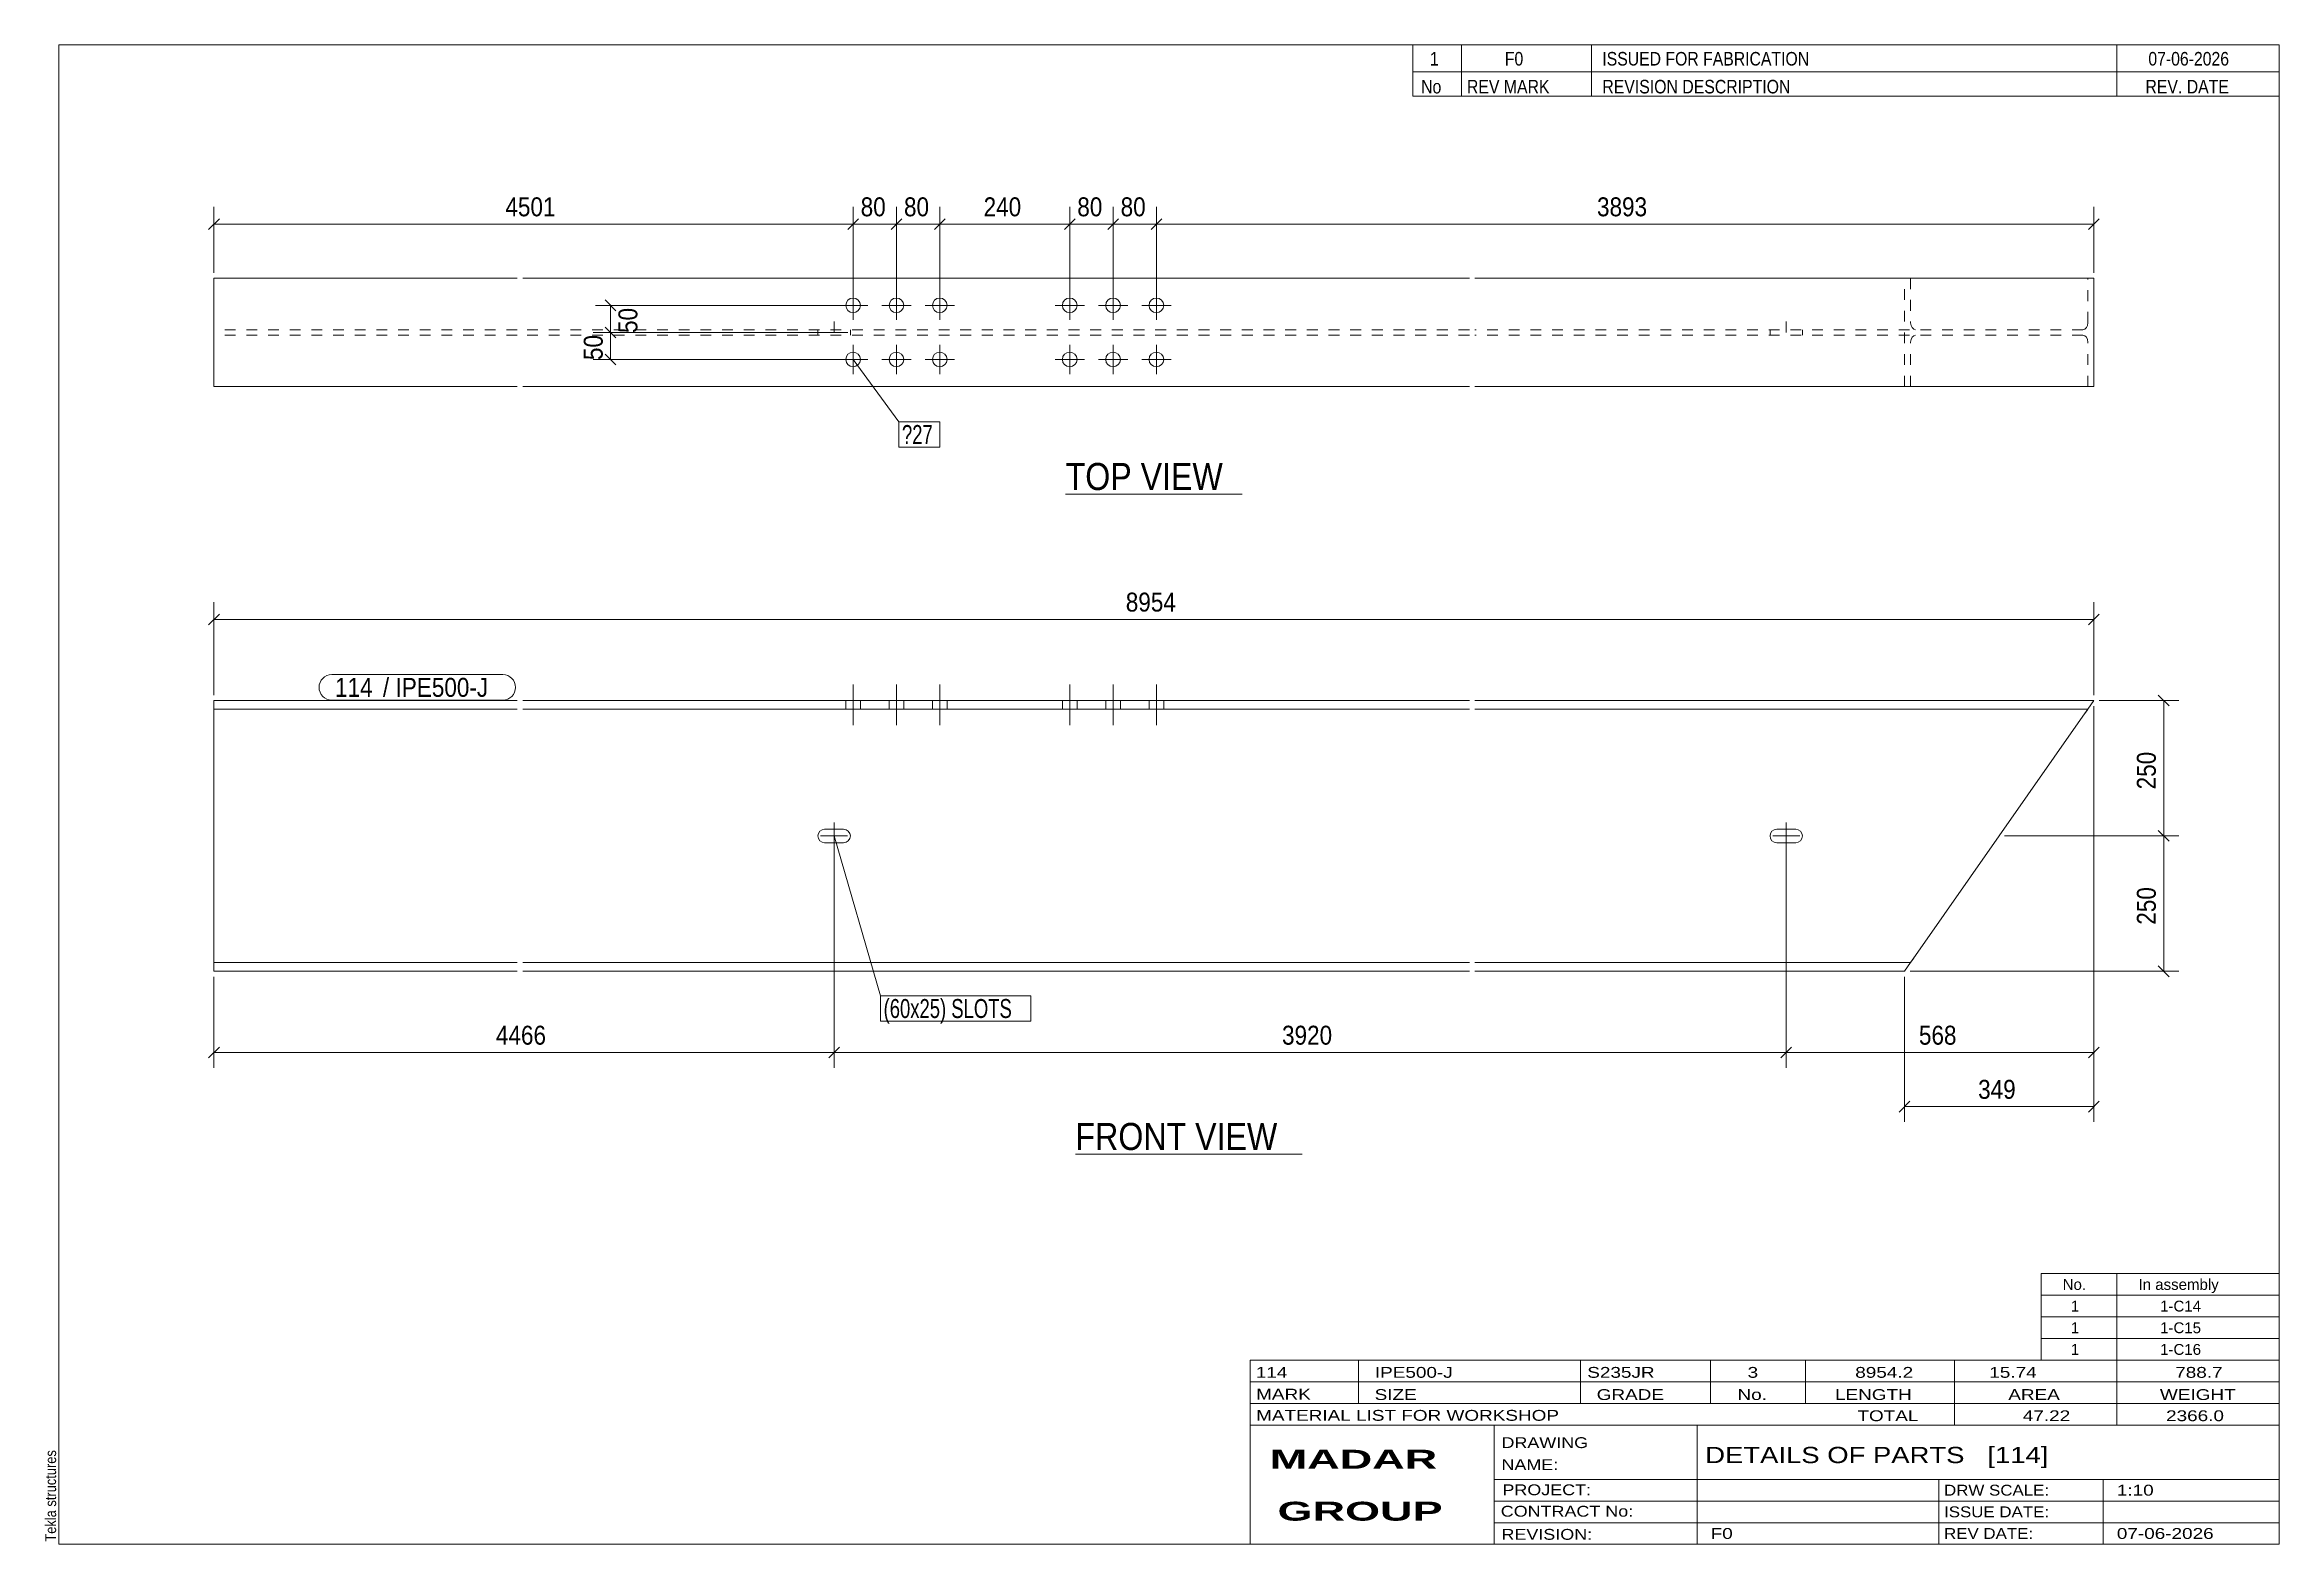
# Model space of a CAD drawing. Header units: millimetres. Extents: x 2 to 415, y 5 to 282.
import ezdxf

# ---------------------------------------------------------------- set-up
doc = ezdxf.new("R2010")
doc.units = ezdxf.units.MM
doc.linetypes.add('XKITLINE00', pattern=[0])
doc.linetypes.add('XKITLINE02', pattern=[4, 2, -2])
for name, color, linetype, lineweight in [('Bolt', 3, 'Continuous', 0), ('BoltMark', 7, 'Continuous', 0), ('Dimensions', 7, 'Continuous', 0), ('DrawingSheet', 5, 'Continuous', 0), ('OtherObjectType', 7, 'Continuous', 0), ('Part', 2, 'Continuous', 0), ('PartMark', 7, 'Continuous', 0)]:
    doc.layers.add(name, color=color, linetype=linetype, lineweight=lineweight)
doc.styles.add('ARIAL', font='ARIAL.TTF')
doc.styles.add('ARIAL_BOLD', font='ARIALBD.TTF')
doc.styles.add('ARIAL_NARROW', font='ARIALN.TTF')

# ---------------------------------------------------------------- blocks, each defined once
blk = doc.blocks.new('*A1')
at = {"layer": 'Bolt', "color": 3, "linetype": 'XKITLINE00', "lineweight": 0}
for p, q in [((151.66, 156.29), (151.66, 163.79)), ((151.66, 156.29), (151.66, 163.79)), ((159.66, 156.29), (159.66, 163.79)), ((159.66, 156.29), (159.66, 163.79)), ((167.66, 156.29), (167.66, 163.79)), ((167.66, 156.29), (167.66, 163.79)), ((191.66, 156.29), (191.66, 163.79)), ((191.66, 156.29), (191.66, 163.79)), ((199.66, 156.29), (199.66, 163.79)), ((199.66, 156.29), (199.66, 163.79)), ((207.66, 156.29), (207.66, 163.79)), ((207.66, 156.29), (207.66, 163.79)), ((150.31, 160.84), (150.31, 159.24)), ((150.31, 160.84), (150.31, 159.24)), ((153.01, 160.84), (153.01, 159.24)), ((153.01, 160.84), (153.01, 159.24)), ((158.31, 160.84), (158.31, 159.24)), ((158.31, 160.84), (158.31, 159.24)), ((161.01, 160.84), (161.01, 159.24)), ((161.01, 160.84), (161.01, 159.24)), ((166.31, 160.84), (166.31, 159.24)), ((166.31, 160.84), (166.31, 159.24)), ((169.01, 160.84), (169.01, 159.24)), ((169.01, 160.84), (169.01, 159.24)), ((190.31, 160.84), (190.31, 159.24)), ((190.31, 160.84), (190.31, 159.24)), ((193.01, 160.84), (193.01, 159.24)), ((193.01, 160.84), (193.01, 159.24)), ((198.31, 160.84), (198.31, 159.24)), ((198.31, 160.84), (198.31, 159.24)), ((201.01, 160.84), (201.01, 159.24)), ((201.01, 160.84), (201.01, 159.24)), ((206.31, 160.84), (206.31, 159.24)), ((206.31, 160.84), (206.31, 159.24)), ((209.01, 160.84), (209.01, 159.24)), ((209.01, 160.84), (209.01, 159.24))]:
    blk.add_line(p, q, dxfattribs=at)
blk = doc.blocks.new('*A2')
at = {"layer": 'Bolt', "color": 3, "linetype": 'XKITLINE00', "lineweight": 0}
for p, q in [((145.25, 136.32), (145.15, 135.84)), ((145.52, 136.73), (145.25, 136.32)), ((145.92, 137), (145.52, 136.73)), ((146.4, 137.09), (145.92, 137)), ((149.9, 137.09), (146.4, 137.09)), ((148.15, 133.34), (148.15, 138.34)), ((150.38, 137), (149.9, 137.09)), ((150.78, 136.73), (150.38, 137)), ((151.05, 136.32), (150.78, 136.73)), ((151.15, 135.84), (151.05, 136.32)), ((321.05, 136.32), (320.96, 135.84)), ((321.32, 136.73), (321.05, 136.32)), ((321.73, 137), (321.32, 136.73)), ((322.21, 137.09), (321.73, 137)), ((325.71, 137.09), (322.21, 137.09)), ((323.96, 133.34), (323.96, 138.34)), ((326.19, 137), (325.71, 137.09)), ((326.59, 136.73), (326.19, 137)), ((326.86, 136.32), (326.59, 136.73)), ((326.96, 135.84), (326.86, 136.32)), ((145.15, 135.84), (145.15, 135.84)), ((145.15, 135.84), (145.25, 135.37)), ((145.25, 135.37), (145.52, 134.96)), ((145.52, 134.96), (145.92, 134.69)), ((150.65, 135.84), (145.65, 135.84)), ((145.92, 134.69), (146.4, 134.59)), ((146.4, 134.59), (149.9, 134.59)), ((149.9, 134.59), (150.38, 134.69)), ((150.38, 134.69), (150.78, 134.96)), ((150.78, 134.96), (151.05, 135.37)), ((151.05, 135.37), (151.15, 135.84)), ((151.15, 135.84), (151.15, 135.84)), ((320.96, 135.84), (320.96, 135.84)), ((320.96, 135.84), (321.05, 135.37)), ((321.05, 135.37), (321.32, 134.96)), ((321.32, 134.96), (321.73, 134.69)), ((326.46, 135.84), (321.46, 135.84)), ((321.73, 134.69), (322.21, 134.59)), ((322.21, 134.59), (325.71, 134.59)), ((325.71, 134.59), (326.19, 134.69)), ((326.19, 134.69), (326.59, 134.96)), ((326.59, 134.96), (326.86, 135.37)), ((326.86, 135.37), (326.96, 135.84)), ((326.96, 135.84), (326.96, 135.84))]:
    blk.add_line(p, q, dxfattribs=at)
blk = doc.blocks.new('*A3')
at = {"layer": 'Part', "color": 2, "linetype": 'XKITLINE00', "lineweight": 0}
for p, q in [((33.65, 110.84), (33.65, 160.84)), ((33.65, 160.84), (89.65, 160.84)), ((89.65, 159.24), (33.65, 159.24)), ((90.65, 160.84), (265.46, 160.84)), ((265.46, 159.24), (90.65, 159.24)), ((266.46, 160.84), (380.76, 160.84)), ((379.64, 159.24), (266.46, 159.24)), ((378.73, 157.94), (347.84, 113.74)), ((379.64, 159.24), (378.73, 157.94)), ((380.76, 160.84), (379.64, 159.24)), ((33.65, 112.44), (89.65, 112.44)), ((90.65, 112.44), (265.46, 112.44)), ((266.46, 112.44), (346.93, 112.44)), ((346.93, 112.44), (345.81, 110.84)), ((347.84, 113.74), (346.93, 112.44)), ((89.65, 110.84), (33.65, 110.84)), ((265.46, 110.84), (90.65, 110.84)), ((345.81, 110.84), (266.46, 110.84))]:
    blk.add_line(p, q, dxfattribs=at)
at = {"layer": 'Part', "color": 7, "linetype": 'XKITLINE02', "lineweight": 0}
for p, q in [((379.57, 159.15), (378.73, 157.94)), ((346.93, 112.44), (347.49, 113.25))]:
    blk.add_line(p, q, dxfattribs=at)
blk = doc.blocks.new('*A4')
at = {"layer": 'Bolt', "color": 3, "linetype": 'XKITLINE00', "lineweight": 0}
for p, q in [((151.66, 236.55), (151.66, 231.15)), ((159.66, 236.55), (159.66, 231.15)), ((167.66, 236.55), (167.66, 231.15)), ((191.66, 236.55), (191.66, 231.15)), ((199.66, 236.55), (199.66, 231.15)), ((207.66, 236.55), (207.66, 231.15)), ((148.96, 233.85), (154.36, 233.85)), ((156.96, 233.85), (162.36, 233.85)), ((164.96, 233.85), (170.36, 233.85)), ((188.96, 233.85), (194.36, 233.85)), ((196.96, 233.85), (202.36, 233.85)), ((204.96, 233.85), (210.36, 233.85)), ((148.96, 223.85), (154.36, 223.85)), ((151.66, 226.55), (151.66, 221.15)), ((156.96, 223.85), (162.36, 223.85)), ((159.66, 226.55), (159.66, 221.15)), ((164.96, 223.85), (170.36, 223.85)), ((167.66, 226.55), (167.66, 221.15)), ((188.96, 223.85), (194.36, 223.85)), ((191.66, 226.55), (191.66, 221.15)), ((196.96, 223.85), (202.36, 223.85)), ((199.66, 226.55), (199.66, 221.15)), ((204.96, 223.85), (210.36, 223.85)), ((207.66, 226.55), (207.66, 221.15))]:
    blk.add_line(p, q, dxfattribs=at)
for centre in [(151.66, 233.85), (159.66, 233.85), (167.66, 233.85), (191.66, 233.85), (199.66, 233.85), (207.66, 233.85), (151.66, 223.85), (159.66, 223.85), (167.66, 223.85), (191.66, 223.85), (199.66, 223.85), (207.66, 223.85)]:
    blk.add_circle(centre, 1.35, dxfattribs=at)
blk = doc.blocks.new('*A5')
at = {"layer": 'Bolt', "color": 3, "linetype": 'XKITLINE02', "lineweight": 0}
for p, q in [((145.15, 229.35), (145.15, 228.35)), ((148.15, 230.85), (148.15, 226.85)), ((151.15, 229.35), (151.15, 228.35)), ((320.96, 229.35), (320.96, 228.35)), ((323.96, 230.85), (323.96, 226.85)), ((326.96, 229.35), (326.96, 228.35))]:
    blk.add_line(p, q, dxfattribs=at)
blk = doc.blocks.new('*A6')
at = {"layer": 'Part', "color": 2, "linetype": 'XKITLINE00', "lineweight": 0}
for p, q in [((89.65, 238.85), (33.65, 238.85)), ((33.65, 218.85), (33.65, 238.85)), ((265.46, 238.85), (90.65, 238.85)), ((380.76, 238.85), (266.46, 238.85)), ((380.76, 218.85), (380.76, 238.85)), ((33.65, 218.85), (89.65, 218.85)), ((90.65, 218.85), (265.46, 218.85)), ((266.46, 218.85), (380.76, 218.85))]:
    blk.add_line(p, q, dxfattribs=at)
at = {"layer": 'Part', "color": 7, "linetype": 'XKITLINE02', "lineweight": 0}
for p, q in [((345.81, 218.85), (345.81, 238.85)), ((346.93, 238.85), (346.93, 230.65)), ((379.64, 230.65), (379.64, 238.85)), ((89.65, 229.35), (33.65, 229.35)), ((89.65, 228.35), (33.65, 228.35)), ((265.46, 229.35), (90.65, 229.35)), ((265.46, 228.35), (90.65, 228.35)), ((378.73, 229.35), (266.46, 229.35)), ((378.73, 228.35), (266.46, 228.35)), ((346.93, 230.65), (347, 230.15)), ((347, 227.55), (346.93, 227.05)), ((346.93, 218.85), (346.93, 227.05)), ((347, 230.15), (347.19, 229.73)), ((347.19, 227.97), (347, 227.55)), ((347.19, 229.73), (347.49, 229.45)), ((347.49, 228.25), (347.19, 227.97)), ((347.49, 229.45), (347.84, 229.35)), ((347.84, 228.35), (347.49, 228.25)), ((378.73, 229.35), (379.08, 229.45)), ((379.08, 228.25), (378.73, 228.35)), ((379.08, 229.45), (379.37, 229.73)), ((379.37, 227.97), (379.08, 228.25)), ((379.37, 229.73), (379.57, 230.15)), ((379.57, 227.55), (379.37, 227.97)), ((379.57, 230.15), (379.64, 230.65)), ((379.64, 227.05), (379.57, 227.55)), ((379.64, 218.85), (379.64, 227.05))]:
    blk.add_line(p, q, dxfattribs=at)
blk = doc.blocks.new('*A7')
at = {"layer": 'DrawingSheet', "color": 5, "linetype": 'XKITLINE00', "lineweight": 0}
for p, q in [((415, 282), (5, 282)), ((5, 282), (5, 5)), ((415, 5), (415, 282)), ((5, 5), (415, 5))]:
    blk.add_line(p, q, dxfattribs=at)
at = {"layer": 'DrawingSheet', "color": 5, "style": 'ARIAL', "width": 0.85}
blk.add_text('Tekla structures', height=2, rotation=90, dxfattribs=at).set_placement((4.5, 5.5))
blk = doc.blocks.new('*A8')
at = {"layer": 'OtherObjectType', "color": 7, "linetype": 'XKITLINE00', "lineweight": 0}
for p, q in [((371, 55), (415, 55)), ((371, 51), (371, 55)), ((385, 51), (385, 55)), ((415, 51), (415, 55)), ((371, 51), (415, 51)), ((371, 47), (371, 51)), ((385, 47), (385, 51)), ((415, 47), (415, 51)), ((371, 47), (415, 47)), ((371, 43), (371, 47)), ((385, 43), (385, 47)), ((415, 43), (415, 47)), ((371, 43), (415, 43)), ((371, 39), (371, 43)), ((385, 39), (385, 43)), ((415, 39), (415, 43)), ((371, 39), (415, 39))]:
    blk.add_line(p, q, dxfattribs=at)
at = {"layer": 'OtherObjectType', "color": 7, "style": 'ARIAL_NARROW', "width": 1.211571}
for s, p in [('No.', (375, 52)), ('In assembly', (389, 52)), ('1', (376.5, 48)), ('1-C14', (392.99, 48)), ('1', (376.5, 44)), ('1-C15', (392.99, 44)), ('1', (376.5, 40)), ('1-C16', (392.99, 40))]:
    blk.add_text(s, height=2, dxfattribs=at).set_placement(p)
blk = doc.blocks.new('*A9')
at = {"layer": 'OtherObjectType', "color": 7, "linetype": 'XKITLINE00', "lineweight": 0}
for p, q in [((255, 282), (415, 282)), ((415, 282), (255, 282)), ((255, 282), (255, 277)), ((264, 282), (264, 277)), ((288, 282), (288, 277)), ((385, 282), (385, 277)), ((415, 282), (415, 277)), ((255, 277), (415, 277)), ((255, 277), (255, 272.5)), ((255, 277), (415, 277)), ((264, 277), (264, 272.5)), ((288, 277), (288, 272.5)), ((385, 277), (385, 272.5)), ((415, 277), (415, 272.5)), ((415, 272.5), (255, 272.5))]:
    blk.add_line(p, q, dxfattribs=at)
at = {"layer": 'OtherObjectType', "color": 7, "style": 'ARIAL_NARROW'}
for s, width, p in [('1', 1.017001, (258.16, 278.15)), ('F0', 1.017001, (272, 278.15)), ('ISSUED FOR FABRICATION', 1.017001, (290, 278.15)), ('07-06-2026', 1.017001, (390.82, 278.15)), ('No', 1.02, (256.54, 273)), ('REV MARK', 1.02, (265, 273)), ('REVISION DESCRIPTION', 1.02, (290, 273)), ('REV. DATE', 1.02, (390.28, 273))]:
    blk.add_text(s, height=2.5, dxfattribs=dict(at, width=width)).set_placement(p)
blk = doc.blocks.new('*A10')
at = {"layer": 'OtherObjectType', "color": 7, "linetype": 'XKITLINE00', "lineweight": 0}
for p, q in [((225, 39), (415, 39)), ((225, 39), (225, 35)), ((225, 39), (415, 39)), ((245, 35), (245, 39)), ((286, 35), (286, 39)), ((310, 35), (310, 39)), ((327.5, 35), (327.5, 39)), ((355, 35), (355, 39)), ((385, 35), (385, 39)), ((415, 35), (415, 39)), ((225, 35), (415, 35)), ((225, 35), (225, 5)), ((225, 35), (415, 35)), ((245, 31), (245, 35)), ((286, 31), (286, 35)), ((310, 31), (310, 35)), ((327.5, 31), (327.5, 35)), ((355, 31), (355, 35)), ((385, 31), (385, 35)), ((415, 31), (415, 35)), ((225, 31), (415, 31)), ((355, 27), (355, 31)), ((385, 27), (385, 31)), ((415, 27), (415, 31)), ((225, 27), (415, 27)), ((270, 21), (270, 27)), ((307.5, 17), (307.5, 27)), ((415, 21), (415, 27)), ((270, 21), (270, 5)), ((415, 17), (415, 21)), ((270, 17), (415, 17)), ((307.5, 5), (307.5, 17)), ((352.16, 13), (352.16, 17)), ((382.5, 5), (382.5, 17)), ((415, 13), (415, 17)), ((270, 13), (415, 13)), ((352.16, 5), (352.16, 13)), ((415, 9), (415, 13)), ((270, 9), (415, 9)), ((415, 5), (415, 9)), ((225, 5), (415, 5)), ((262.5, 5), (415, 5))]:
    blk.add_line(p, q, dxfattribs=at)
at = {"layer": 'OtherObjectType', "color": 7, "style": 'ARIAL_NARROW'}
for s, height, width, p in [('114', 2, 1.525501, (226.01, 35.76)), ('IPE500-J', 2, 1.525501, (248, 35.76)), ('S235JR', 2, 1.525501, (287.22, 35.76)), ('3', 2, 1.525501, (316.82, 35.76)), ('8954.2', 2, 1.525501, (336.7, 35.76)), ('15.74', 2, 1.525501, (361.45, 35.76)), ('788.7', 2, 1.525501, (395.78, 35.76)), ('MARK', 2, 1.525501, (226.08, 31.73)), ('SIZE', 2, 1.525501, (247.96, 31.66)), ('GRADE', 2, 1.525501, (288.96, 31.66)), ('No.', 2, 1.525501, (314.96, 31.66)), ('LENGTH', 2, 1.525501, (332.96, 31.66)), ('AREA', 2, 1.525501, (364.96, 31.66)), ('WEIGHT', 2, 1.525501, (392.96, 31.66)), ('MATERIAL LIST FOR WORKSHOP', 2, 1.525501, (226.08, 27.82)), ('TOTAL', 2, 1.525501, (337.1, 27.75)), ('47.22', 2, 1.525501, (367.64, 27.75)), ('2366.0', 2, 1.525501, (394.09, 27.75)), ('DRAWING', 2, 1.445, (271.38, 22.78)), ('NAME:', 2, 1.445, (271.38, 18.72)), ('DETAILS OF PARTS   [114]', 3, 1.474651, (309, 20)), ('PROJECT:', 2, 1.445, (271.55, 14.07)), ('DRW SCALE:', 2, 1.36, (353.1, 14)), ('1:10', 2, 1.525501, (385, 14)), ('CONTRACT No:', 2, 1.445, (271.25, 10.11)), ('ISSUE DATE:', 2, 1.36, (353.1, 10)), ('REVISION:', 2, 1.445, (271.38, 5.84)), ('F0', 2, 1.525501, (310, 6)), ('REV DATE:', 2, 1.36, (353.1, 6)), ('07-06-2026', 2, 1.525501, (385, 6))]:
    blk.add_text(s, height=height, dxfattribs=dict(at, width=width)).set_placement(p)
at = {"layer": 'OtherObjectType', "color": 1, "style": 'ARIAL_BOLD', "width": 1.7}
for s, p in [('MADAR ', (228.58, 18.97)), ('GROUP', (230.03, 9.37))]:
    blk.add_text(s, height=3.5, dxfattribs=at).set_placement(p)
blk = doc.blocks.new('*A11')
at = {"layer": 'Dimensions', "color": 7, "linetype": 'XKITLINE00', "lineweight": 0}
for p, q in [((392.66, 136.83), (394.64, 134.85)), ((364.28, 135.84), (396.45, 135.84)), ((393.65, 110.84), (393.65, 135.84)), ((392.66, 111.83), (394.64, 109.85)), ((346.81, 110.84), (396.45, 110.84))]:
    blk.add_line(p, q, dxfattribs=at)
at = {"layer": 'Dimensions', "color": 3}
for p in [(393.65, 135.84), (393.65, 110.84)]:
    blk.add_point(p, dxfattribs=at)
at = {"layer": 'Dimensions', "color": 3, "style": 'ARIAL', "width": 0.85}
blk.add_text('250', height=3.5, rotation=90.0002, dxfattribs=at).set_placement((392.2, 119.45))
blk = doc.blocks.new('*A12')
at = {"layer": 'Dimensions', "color": 7, "linetype": 'XKITLINE00', "lineweight": 0}
for p, q in [((392.66, 161.83), (394.64, 159.85)), ((381.76, 160.84), (396.45, 160.84)), ((393.65, 135.84), (393.65, 160.84)), ((392.66, 136.83), (394.64, 134.85)), ((364.28, 135.84), (396.45, 135.84))]:
    blk.add_line(p, q, dxfattribs=at)
at = {"layer": 'Dimensions', "color": 3}
for p in [(393.65, 160.84), (393.65, 135.84)]:
    blk.add_point(p, dxfattribs=at)
at = {"layer": 'Dimensions', "color": 3, "style": 'ARIAL', "width": 0.85}
blk.add_text('250', height=3.5, rotation=90.0002, dxfattribs=at).set_placement((392.2, 144.45))
blk = doc.blocks.new('*A13')
at = {"layer": 'Dimensions', "color": 7, "linetype": 'XKITLINE00', "lineweight": 0}
for p, q in [((33.65, 161.84), (33.65, 179.04)), ((380.76, 161.84), (380.76, 179.04)), ((34.64, 176.83), (32.66, 174.85)), ((33.65, 175.84), (380.76, 175.84)), ((381.75, 176.83), (379.77, 174.85))]:
    blk.add_line(p, q, dxfattribs=at)
at = {"layer": 'Dimensions', "color": 3}
for p in [(33.65, 175.84), (380.76, 175.84)]:
    blk.add_point(p, dxfattribs=at)
at = {"layer": 'Dimensions', "color": 3, "style": 'ARIAL', "width": 0.85}
blk.add_text('8954', height=3.5, dxfattribs=at).set_placement((202.01, 177.29))
blk = doc.blocks.new('*A14')
at = {"layer": 'Dimensions', "color": 7, "linetype": 'XKITLINE00', "lineweight": 0}
for p, q in [((380.76, 159.84), (380.76, 83.04)), ((345.81, 109.84), (345.81, 83.04)), ((346.8, 86.83), (344.82, 84.85)), ((381.75, 86.83), (379.77, 84.85)), ((345.81, 85.84), (380.76, 85.84))]:
    blk.add_line(p, q, dxfattribs=at)
at = {"layer": 'Dimensions', "color": 3}
for p in [(345.81, 85.84), (380.76, 85.84)]:
    blk.add_point(p, dxfattribs=at)
at = {"layer": 'Dimensions', "color": 3, "style": 'ARIAL', "width": 0.85}
blk.add_text('349', height=3.5, dxfattribs=at).set_placement((359.39, 87.29))
blk = doc.blocks.new('*A15')
at = {"layer": 'Dimensions', "color": 7, "linetype": 'XKITLINE00', "lineweight": 0}
for p, q in [((148.15, 134.84), (148.15, 93.04)), ((33.65, 109.84), (33.65, 93.04)), ((34.64, 96.83), (32.66, 94.85)), ((33.65, 95.84), (148.15, 95.84)), ((149.14, 96.83), (147.16, 94.85))]:
    blk.add_line(p, q, dxfattribs=at)
at = {"layer": 'Dimensions', "color": 3}
for p in [(33.65, 95.84), (148.15, 95.84)]:
    blk.add_point(p, dxfattribs=at)
at = {"layer": 'Dimensions', "color": 3, "style": 'ARIAL', "width": 0.85}
blk.add_text('4466', height=3.5, dxfattribs=at).set_placement((85.71, 97.29))
blk = doc.blocks.new('*A16')
at = {"layer": 'Dimensions', "color": 7, "linetype": 'XKITLINE00', "lineweight": 0}
for p, q in [((148.15, 134.84), (148.15, 93.04)), ((323.96, 134.84), (323.96, 93.04)), ((149.14, 96.83), (147.16, 94.85)), ((148.15, 95.84), (323.96, 95.84)), ((324.95, 96.83), (322.97, 94.85))]:
    blk.add_line(p, q, dxfattribs=at)
at = {"layer": 'Dimensions', "color": 3}
for p in [(148.15, 95.84), (323.96, 95.84)]:
    blk.add_point(p, dxfattribs=at)
at = {"layer": 'Dimensions', "color": 3, "style": 'ARIAL', "width": 0.85}
blk.add_text('3920', height=3.5, dxfattribs=at).set_placement((230.86, 97.29))
blk = doc.blocks.new('*A17')
at = {"layer": 'Dimensions', "color": 7, "linetype": 'XKITLINE00', "lineweight": 0}
for p, q in [((380.76, 159.84), (380.76, 93.04)), ((323.96, 134.84), (323.96, 93.04)), ((324.95, 96.83), (322.97, 94.85)), ((323.96, 95.84), (380.76, 95.84)), ((381.75, 96.83), (379.77, 94.85))]:
    blk.add_line(p, q, dxfattribs=at)
at = {"layer": 'Dimensions', "color": 3}
for p in [(323.96, 95.84), (380.76, 95.84)]:
    blk.add_point(p, dxfattribs=at)
at = {"layer": 'Dimensions', "color": 3, "style": 'ARIAL', "width": 0.85}
blk.add_text('568', height=3.5, dxfattribs=at).set_placement((348.46, 97.29))
blk = doc.blocks.new('*A18')
at = {"layer": 'BoltMark', "color": 7, "linetype": 'XKITLINE00', "lineweight": 0}
for p, q in [((148.15, 135.84), (156.69, 106.32)), ((156.69, 106.32), (184.48, 106.32)), ((156.69, 101.62), (156.69, 106.32)), ((184.48, 101.62), (184.48, 106.32)), ((156.69, 101.62), (184.48, 101.62))]:
    blk.add_line(p, q, dxfattribs=at)
at = {"layer": 'BoltMark', "color": 3, "style": 'ARIAL_NARROW', "width": 0.85}
blk.add_text('(60x25) SLOTS', height=3.5, dxfattribs=at).set_placement((157.29, 102.22))
blk = doc.blocks.new('*A19')
at = {"layer": 'PartMark', "color": 7, "linetype": 'XKITLINE00', "lineweight": 0}
for p, q in [((55.4, 165.64), (86.99, 165.64)), ((55.4, 160.94), (86.99, 160.94))]:
    blk.add_line(p, q, dxfattribs=at)
for centre, start, end in [((55.4, 163.29), 90, 270), ((86.99, 163.29), 270, 90)]:
    blk.add_arc(centre, 2.35, start, end, dxfattribs=at)
at = {"layer": 'PartMark', "color": 1, "style": 'ARIAL', "width": 0.85}
blk.add_text('114', height=3.5, dxfattribs=at).set_placement((56, 161.54))
at = {"layer": 'PartMark', "color": 3, "style": 'ARIAL', "width": 0.85}
for s, p in [('/', (64.84, 161.54)), ('IPE500-J', (67.18, 161.54))]:
    blk.add_text(s, height=3.5, dxfattribs=at).set_placement(p)
blk = doc.blocks.new('*A20')
at = {"layer": 'OtherObjectType', "color": 7, "linetype": 'XKITLINE00', "lineweight": 0}
blk.add_line((192.72, 77.09), (234.58, 77.09), dxfattribs=at)
at = {"layer": 'OtherObjectType', "color": 3, "style": 'ARIAL', "width": 0.85}
blk.add_text('FRONT VIEW', height=5, dxfattribs=at).set_placement((192.72, 77.84))
blk = doc.blocks.new('*A21')
at = {"layer": 'Dimensions', "color": 7, "linetype": 'XKITLINE00', "lineweight": 0}
for p, q in [((150.66, 228.85), (103.68, 228.85)), ((105.89, 229.84), (107.87, 227.86)), ((106.88, 223.85), (106.88, 228.85)), ((150.66, 223.85), (103.68, 223.85)), ((105.89, 224.84), (107.87, 222.86))]:
    blk.add_line(p, q, dxfattribs=at)
at = {"layer": 'Dimensions', "color": 3}
for p in [(106.88, 228.85), (106.88, 223.85)]:
    blk.add_point(p, dxfattribs=at)
at = {"layer": 'Dimensions', "color": 3, "style": 'ARIAL', "width": 0.85}
blk.add_text('50', height=3.5, rotation=90.0002, dxfattribs=at).set_placement((105.43, 223.75))
blk = doc.blocks.new('*A22')
at = {"layer": 'Dimensions', "color": 7, "linetype": 'XKITLINE00', "lineweight": 0}
for p, q in [((150.66, 233.85), (104.08, 233.85)), ((105.89, 234.84), (107.87, 232.86)), ((106.88, 228.85), (106.88, 233.85)), ((150.66, 228.85), (104.08, 228.85)), ((105.89, 229.84), (107.87, 227.86))]:
    blk.add_line(p, q, dxfattribs=at)
at = {"layer": 'Dimensions', "color": 3}
for p in [(106.88, 233.85), (106.88, 228.85)]:
    blk.add_point(p, dxfattribs=at)
at = {"layer": 'Dimensions', "color": 3, "style": 'ARIAL', "width": 0.85}
blk.add_text('50', height=3.5, rotation=90.0002, dxfattribs=at).set_placement((111.83, 228.75))
blk = doc.blocks.new('*A23')
at = {"layer": 'Dimensions', "color": 7, "linetype": 'XKITLINE00', "lineweight": 0}
for p, q in [((33.65, 239.85), (33.65, 252.05)), ((151.66, 234.85), (151.66, 252.05)), ((34.64, 249.84), (32.66, 247.86)), ((33.65, 248.85), (151.66, 248.85)), ((152.65, 249.84), (150.67, 247.86))]:
    blk.add_line(p, q, dxfattribs=at)
at = {"layer": 'Dimensions', "color": 3}
for p in [(33.65, 248.85), (151.66, 248.85)]:
    blk.add_point(p, dxfattribs=at)
at = {"layer": 'Dimensions', "color": 3, "style": 'ARIAL', "width": 0.85}
blk.add_text('4501', height=3.5, dxfattribs=at).set_placement((87.46, 250.3))
blk = doc.blocks.new('*A24')
at = {"layer": 'Dimensions', "color": 7, "linetype": 'XKITLINE00', "lineweight": 0}
for p, q in [((151.66, 234.85), (151.66, 252.05)), ((159.66, 234.85), (159.66, 252.05)), ((152.65, 249.84), (150.67, 247.86)), ((151.66, 248.85), (159.66, 248.85)), ((160.65, 249.84), (158.67, 247.86))]:
    blk.add_line(p, q, dxfattribs=at)
at = {"layer": 'Dimensions', "color": 3}
for p in [(151.66, 248.85), (159.66, 248.85)]:
    blk.add_point(p, dxfattribs=at)
at = {"layer": 'Dimensions', "color": 3, "style": 'ARIAL', "width": 0.85}
blk.add_text('80', height=3.5, dxfattribs=at).set_placement((153.06, 250.3))
blk = doc.blocks.new('*A25')
at = {"layer": 'Dimensions', "color": 7, "linetype": 'XKITLINE00', "lineweight": 0}
for p, q in [((159.66, 234.85), (159.66, 252.05)), ((167.66, 234.85), (167.66, 252.05)), ((160.65, 249.84), (158.67, 247.86)), ((159.66, 248.85), (167.66, 248.85)), ((168.65, 249.84), (166.67, 247.86))]:
    blk.add_line(p, q, dxfattribs=at)
at = {"layer": 'Dimensions', "color": 3}
for p in [(159.66, 248.85), (167.66, 248.85)]:
    blk.add_point(p, dxfattribs=at)
at = {"layer": 'Dimensions', "color": 3, "style": 'ARIAL', "width": 0.85}
blk.add_text('80', height=3.5, dxfattribs=at).set_placement((161.06, 250.3))
blk = doc.blocks.new('*A26')
at = {"layer": 'Dimensions', "color": 7, "linetype": 'XKITLINE00', "lineweight": 0}
for p, q in [((167.66, 234.85), (167.66, 252.05)), ((191.66, 234.85), (191.66, 252.05)), ((168.65, 249.84), (166.67, 247.86)), ((167.66, 248.85), (191.66, 248.85)), ((192.65, 249.84), (190.67, 247.86))]:
    blk.add_line(p, q, dxfattribs=at)
at = {"layer": 'Dimensions', "color": 3}
for p in [(167.66, 248.85), (191.66, 248.85)]:
    blk.add_point(p, dxfattribs=at)
at = {"layer": 'Dimensions', "color": 3, "style": 'ARIAL', "width": 0.85}
blk.add_text('240', height=3.5, dxfattribs=at).set_placement((175.76, 250.3))
blk = doc.blocks.new('*A27')
at = {"layer": 'Dimensions', "color": 7, "linetype": 'XKITLINE00', "lineweight": 0}
for p, q in [((191.66, 234.85), (191.66, 252.05)), ((199.66, 234.85), (199.66, 252.05)), ((192.65, 249.84), (190.67, 247.86)), ((191.66, 248.85), (199.66, 248.85)), ((200.65, 249.84), (198.67, 247.86))]:
    blk.add_line(p, q, dxfattribs=at)
at = {"layer": 'Dimensions', "color": 3}
for p in [(191.66, 248.85), (199.66, 248.85)]:
    blk.add_point(p, dxfattribs=at)
at = {"layer": 'Dimensions', "color": 3, "style": 'ARIAL', "width": 0.85}
blk.add_text('80', height=3.5, dxfattribs=at).set_placement((193.06, 250.3))
blk = doc.blocks.new('*A28')
at = {"layer": 'Dimensions', "color": 7, "linetype": 'XKITLINE00', "lineweight": 0}
for p, q in [((199.66, 234.85), (199.66, 252.05)), ((207.66, 234.85), (207.66, 252.05)), ((200.65, 249.84), (198.67, 247.86)), ((199.66, 248.85), (207.66, 248.85)), ((208.65, 249.84), (206.67, 247.86))]:
    blk.add_line(p, q, dxfattribs=at)
at = {"layer": 'Dimensions', "color": 3}
for p in [(199.66, 248.85), (207.66, 248.85)]:
    blk.add_point(p, dxfattribs=at)
at = {"layer": 'Dimensions', "color": 3, "style": 'ARIAL', "width": 0.85}
blk.add_text('80', height=3.5, dxfattribs=at).set_placement((201.06, 250.3))
blk = doc.blocks.new('*A29')
at = {"layer": 'Dimensions', "color": 7, "linetype": 'XKITLINE00', "lineweight": 0}
for p, q in [((207.66, 234.85), (207.66, 252.05)), ((380.76, 239.85), (380.76, 252.05)), ((208.65, 249.84), (206.67, 247.86)), ((207.66, 248.85), (380.76, 248.85)), ((381.75, 249.84), (379.77, 247.86))]:
    blk.add_line(p, q, dxfattribs=at)
at = {"layer": 'Dimensions', "color": 3}
for p in [(207.66, 248.85), (380.76, 248.85)]:
    blk.add_point(p, dxfattribs=at)
at = {"layer": 'Dimensions', "color": 3, "style": 'ARIAL', "width": 0.85}
blk.add_text('3893', height=3.5, dxfattribs=at).set_placement((289.02, 250.3))
blk = doc.blocks.new('*A30')
at = {"layer": 'BoltMark', "color": 7, "linetype": 'XKITLINE00', "lineweight": 0}
for p, q in [((151.66, 223.85), (160.08, 212.34)), ((160.08, 212.34), (167.67, 212.34)), ((160.08, 207.64), (160.08, 212.34)), ((167.67, 207.64), (167.67, 212.34)), ((160.08, 207.64), (167.67, 207.64))]:
    blk.add_line(p, q, dxfattribs=at)
at = {"layer": 'BoltMark', "color": 3, "style": 'ARIAL_NARROW', "width": 0.85}
blk.add_text('?27', height=3.5, dxfattribs=at).set_placement((160.68, 208.24))
blk = doc.blocks.new('*A31')
at = {"layer": 'OtherObjectType', "color": 7, "linetype": 'XKITLINE00', "lineweight": 0}
blk.add_line((190.9, 198.99), (223.5, 198.99), dxfattribs=at)
at = {"layer": 'OtherObjectType', "color": 3, "style": 'ARIAL', "width": 0.85}
blk.add_text('TOP VIEW', height=5, dxfattribs=at).set_placement((190.9, 199.74))

msp = doc.modelspace()

# ---------------------------------------------------------------- block references
at = {"lineweight": 0}
for name in ['*A7', '*A9', '*A23', '*A24', '*A25', '*A26', '*A27', '*A28', '*A29', '*A6', '*A4', '*A22', '*A21', '*A5', '*A30', '*A31', '*A13', '*A19', '*A1', '*A12', '*A3', '*A17', '*A14', '*A2', '*A11', '*A15', '*A16', '*A18', '*A20', '*A8', '*A10']:
    msp.add_blockref(name, (0, 0), dxfattribs=at)

doc.saveas('drawing.dxf')
